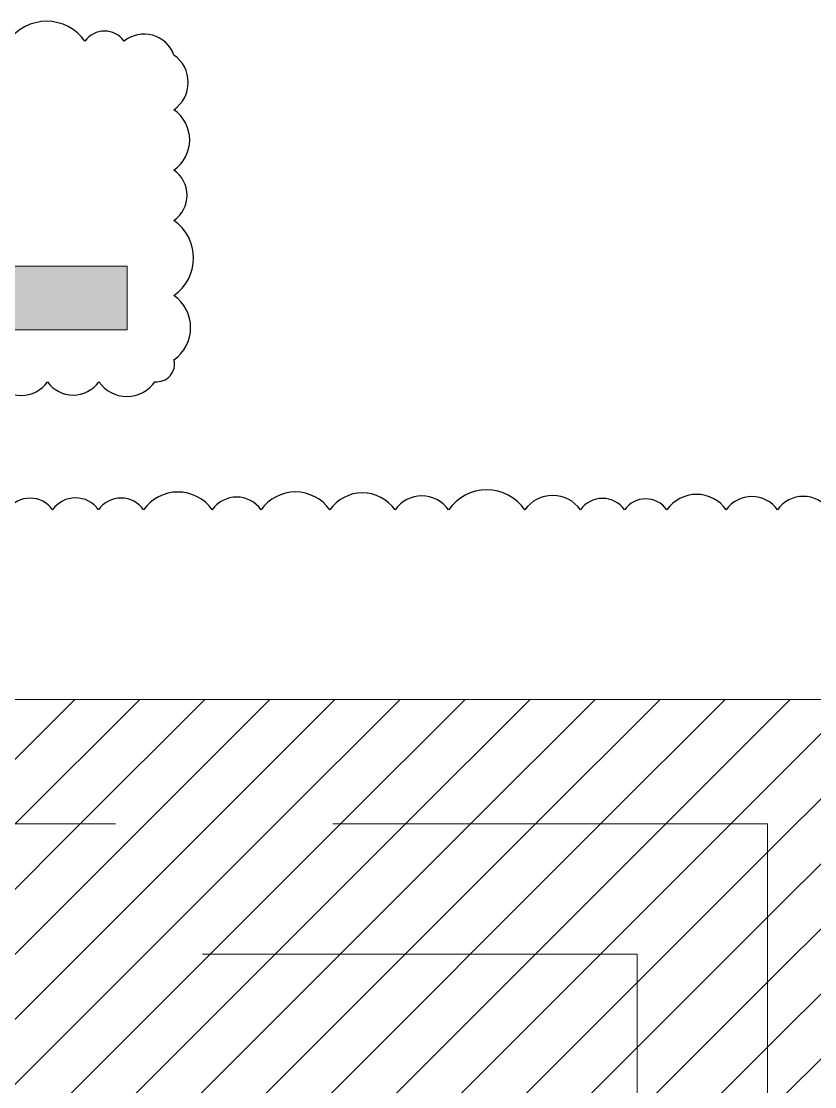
# Model space of a CAD drawing. Header units: inches. Extents: x 0.9 to 36.3, y 0.7 to 23.3.
# Drawn here: x 6.318 to 9.056, y 8.483 to 12.162 of the extents above; entities that cross this region are included whole.
import ezdxf

# ---------------------------------------------------------------- set-up
doc = ezdxf.new("R2010")
doc.units = ezdxf.units.IN
doc.linetypes.add('DASHED2', pattern=[0.375, 0.25, -0.125])
doc.layers.add('Clouds', color=250, linetype='Continuous')
doc.layers.add('Panels', color=12, linetype='Continuous', lineweight=9)
doc.layers.add('PDF_Geometry', color=7, linetype='Continuous', lineweight=9, true_color=0x777777)
doc.layers.add('SOLAR PANEL', color=7, linetype='Continuous', lineweight=15, true_color=0x2c31a6)
pattern_1 = [(45, (0, -2.74378), (-0.1122532, 0.1122532), [])]

msp = doc.modelspace()

# ---------------------------------------------------------------- hatches: boundary and pattern name
at = {"layer": 'Panels', "linetype": 'Continuous', "ltscale": 6, "true_color": 0x000000, "transparency": 33554559}
h = msp.add_hatch(dxfattribs=at)
h.set_pattern_fill('ANSI31', color=18, scale=0.05)
h.set_pattern_definition(pattern_1)
h.paths.add_polyline_path([(9.3232, 9.8204), (2.7732, 9.8204), (2.7732, 9.3904), (8.8932, 9.3904), (8.8932, 3.2704), (9.3232, 3.2704)])
h.paths.add_polyline_path([(3.0064, 9.4537), (5.9777, 9.4965), (5.9738, 9.7666), (3.0025, 9.7238)], flags=24)
h = msp.add_hatch(dxfattribs=at)
h.set_pattern_fill('ANSI31', color=18, scale=0.05)
h.set_pattern_definition(pattern_1)
h.paths.add_polyline_path([(6.0932, 6.4904), (2.7732, 6.4904), (2.7732, 3.2704), (6.0932, 3.2704)])
h.paths.add_polyline_path([(6.7732, 7.2704), (2.7732, 7.2704), (2.7732, 6.4904), (6.0932, 6.4904), (6.0932, 3.2704), (6.7732, 3.2704)], flags=0)
h.paths.add_polyline_path([(7.4032, 7.9004), (2.7732, 7.9004), (2.7732, 7.2704), (6.7732, 7.2704), (6.7732, 3.2704), (7.4032, 3.2704)], flags=0)
h.paths.add_polyline_path([(7.9432, 8.4404), (2.7732, 8.4404), (2.7732, 7.9004), (7.4032, 7.9004), (7.4032, 3.2704), (7.9432, 3.2704)], flags=16)
h.paths.add_polyline_path([(8.4432, 8.9404), (2.7732, 8.9404), (2.7732, 8.4404), (7.9432, 8.4404), (7.9432, 3.2704), (8.4432, 3.2704)], flags=17)
h.paths.add_polyline_path([(8.8932, 9.3904), (2.7732, 9.3904), (2.7732, 8.9404), (8.4432, 8.9404), (8.4432, 3.2704), (8.8932, 3.2704)])
h.paths.add_polyline_path([(3.0565, 4.2466), (8.9304, 4.3313), (8.914, 5.4651), (3.0402, 5.3804)], flags=9)
h.paths.add_polyline_path([(3.0192, 5.9866), (5.9648, 6.0291), (5.9609, 6.2992), (3.0154, 6.2567)], flags=24)
h.paths.add_polyline_path([(3.0192, 6.7666), (5.9648, 6.8091), (5.9609, 7.0792), (3.0154, 7.0367)], flags=8)
h.paths.add_polyline_path([(3.0064, 7.4506), (5.9777, 7.4935), (5.9738, 7.7636), (3.0025, 7.7207)], flags=8)
h.paths.add_polyline_path([(3.0064, 8.0563), (5.9777, 8.0991), (5.9738, 8.3693), (3.0025, 8.3264)], flags=8)
h.paths.add_polyline_path([(3.0064, 8.5381), (5.9777, 8.5809), (5.9738, 8.851), (3.0025, 8.8082)], flags=24)
h.paths.add_polyline_path([(3.0064, 9.0267), (5.9777, 9.0695), (5.9738, 9.3397), (3.0025, 9.2968)], flags=24)
at = {"layer": 'PDF_Geometry', "linetype": 'DASHED2', "ltscale": 0.08, "transparency": 33554559}
h = msp.add_hatch(color=256, dxfattribs=at)
h.dxf.hatch_style = 1
h.paths.add_polyline_path([(6.6833, 11.316), (2.8358, 11.316), (2.8537, 11.236, -0.057462), (2.9832, 11.2504, -0.191616), (3.3768, 11.0963), (6.6833, 11.0963)])
h.paths.add_polyline_path([(2.8358, 11.316), (2.3514, 11.316), (2.3514, 11.0963), (2.5917, 11.0963, -0.132886), (2.8537, 11.236)])
h.paths.add_polyline_path([(2.9832, 11.2504, 0.191813), (2.5917, 11.0963), (3.3768, 11.0963, 0.191616)])

# ---------------------------------------------------------------- linework, layer by layer
at = {"layer": 'Clouds', "linetype": 'Continuous'}
for points in [[(6.2265, 10.9173, 0.520567), (6.4084, 10.9173, 0.520567), (6.5852, 10.9173, 0.520567), (6.7793, 10.9173, 0.520567), (6.8447, 10.993, 0.520567), (6.8447, 11.2146, 0.520567), (6.8447, 11.4746, 0.520567), (6.8447, 11.6482, 0.520567), (6.8447, 11.8569, 0.520567), (6.8447, 12.0455, 0.520567), (6.6727, 12.0933, 0.520567), (6.5375, 12.0933, 0.520567), (6.2733, 12.0933, 0.520567)], [(9.106, 10.4749, 0.520567), (8.9278, 10.4749, 0.520567), (8.7511, 10.4749, 0.520567), (8.546, 10.4749, 0.520567), (8.4001, 10.4749, 0.520567), (8.2476, 10.4749, 0.520567), (8.0564, 10.4749, 0.520567), (7.7926, 10.4749, 0.520567), (7.608, 10.4749, 0.520567), (7.3825, 10.4749, 0.520567), (7.1456, 10.4749, 0.520567), (6.9767, 10.4749, 0.520567), (6.7402, 10.4749, 0.520567), (6.5845, 10.4749, 0.520567), (6.4256, 10.4749, 0.520567), (6.271, 10.4749, 0.520567)]]:
    msp.add_lwpolyline(points, format="xyb", dxfattribs=at)
at = {"layer": 'PDF_Geometry', "linetype": 'ByBlock'}
msp.add_lwpolyline([(2.3514, 11.0963), (6.6833, 11.0963), (6.6833, 11.316), (2.3514, 11.316)], dxfattribs=at)
at = {"layer": 'SOLAR PANEL', "linetype": 'Continuous', "ltscale": 6}
msp.add_line((2.7732, 9.8204), (9.3232, 9.8204), dxfattribs=at)
at = {"layer": 'SOLAR PANEL', "linetype": 'DASHED2', "ltscale": 6}
for p, q in [((8.8932, 9.3904), (2.7732, 9.3904)), ((8.8932, 9.3904), (8.8932, 3.2704)), ((8.4432, 8.9404), (2.7732, 8.9404)), ((8.4432, 8.9404), (8.4432, 3.2704))]:
    msp.add_line(p, q, dxfattribs=at)

doc.saveas('drawing.dxf')
